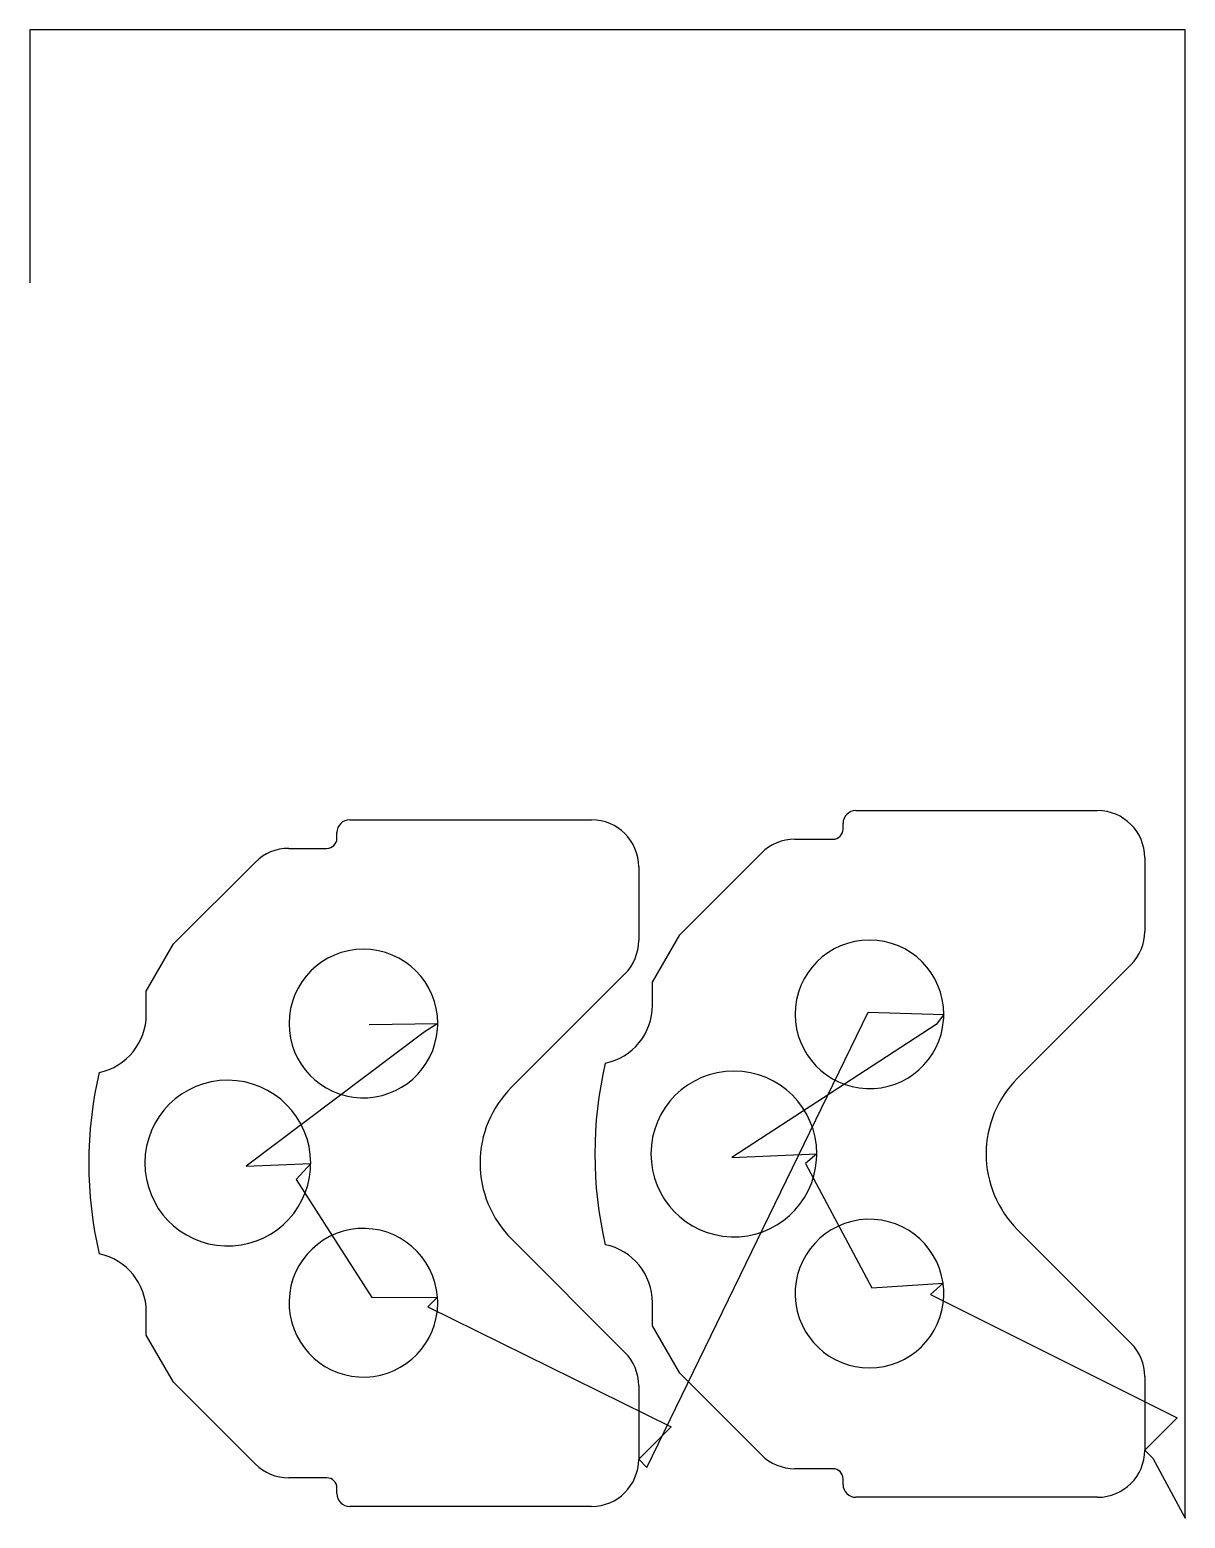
# Model space of a CAD drawing. Header units: metres. Extents: x 1251 to 2262, y 0 to 1302.
import ezdxf

# ---------------------------------------------------------------- set-up
doc = ezdxf.new("R2010")
doc.units = ezdxf.units.M

msp = doc.modelspace()

# ---------------------------------------------------------------- linework, layer by layer
at = {"layer": 'TOOL_0'}
for p, q in [((2261.68, 1301.675), (1251.237, 1301.675)), ((1251.237, 1301.675), (1251.237, 1085.302)), ((2261.68, 0.997), (2261.68, 1301.675)), ((1251.237, 1085.302), (1251.237, 1081.302)), ((1251.237, 1081.302), (1251.237, 1080.302)), ((1973.662, 618.81), (2185.062, 618.81)), ((1519.845, 594.545), (1519.845, 599.545)), ((1531.095, 610.795), (1742.495, 610.795)), ((1962.412, 602.56), (1962.412, 607.56)), ((1477.664, 585.795), (1511.095, 585.795)), ((1920.231, 593.81), (1953.662, 593.81)), ((1377.028, 502.245), (1448.496, 573.713)), ((1819.595, 510.26), (1891.063, 581.728)), ((2226.312, 577.56), (2226.312, 513.214)), ((1783.745, 569.545), (1783.745, 505.199)), ((1795.713, 468.895), (1819.595, 510.26)), ((1353.146, 460.88), (1377.028, 502.245)), ((2214.23, 484.046), (2115.035, 384.851)), ((1771.663, 476.031), (1672.468, 376.836)), ((1795.713, 448.56), (1795.713, 468.895)), ((1353.146, 440.545), (1353.146, 460.88)), ((1547.993, 431.706), (1607.992, 432.645)), ((1607.992, 432.645), (1596.011, 425.055)), ((1790.816, 44.473), (1984.293, 442.512)), ((2043.901, 431.705), (1865.077, 315.316)), ((1984.293, 442.512), (2050.562, 440.661)), ((2050.562, 440.661), (2043.901, 431.705)), ((1596.011, 425.055), (1440.368, 307.835)), ((1865.077, 315.316), (1939.462, 318.561)), ((1939.462, 318.561), (1929.653, 310.328)), ((1440.368, 307.835), (1496.893, 310.335)), ((1496.894, 310.335), (1484.248, 296.196)), ((1929.653, 310.328), (1987.605, 201.421)), ((1484.248, 296.196), (1550.479, 193.109)), ((2115.035, 252.268), (2214.23, 153.073)), ((1672.468, 244.253), (1771.663, 145.058)), ((1987.605, 201.421), (2049.931, 205.495)), ((2049.931, 205.495), (2038.934, 195.602)), ((2038.934, 195.602), (2254.596, 87.845)), ((1550.479, 193.109), (1607.817, 193.247)), ((1607.817, 193.247), (1599.325, 184.796)), ((1599.325, 184.796), (1812.029, 79.83)), ((1795.713, 168.226), (1795.713, 188.561)), ((1353.146, 160.211), (1353.146, 180.546)), ((1377.028, 118.846), (1353.146, 160.211)), ((1819.595, 126.861), (1795.713, 168.226)), ((1448.496, 47.378), (1377.028, 118.846)), ((1891.063, 55.393), (1819.595, 126.861)), ((2226.312, 123.905), (2226.312, 64.559)), ((1783.745, 115.89), (1783.745, 56.544)), ((1812.029, 79.83), (1783.745, 51.546)), ((2254.596, 87.845), (2226.312, 59.561)), ((1783.745, 56.544), (1783.745, 51.544)), ((2226.312, 64.559), (2226.312, 59.559)), ((2226.312, 59.559), (2233.383, 52.488)), ((2233.383, 52.488), (2261.68, -0.003)), ((1783.745, 51.544), (1790.816, 44.473)), ((1953.662, 43.311), (1920.231, 43.311)), ((1511.095, 35.296), (1477.664, 35.296)), ((1519.845, 21.546), (1519.845, 26.546)), ((1962.412, 29.561), (1962.412, 34.561)), ((2185.062, 18.311), (1973.662, 18.311)), ((1742.495, 10.296), (1531.095, 10.296)), ((2261.68, -0.003), (2261.68, 0.997)), ((2261.68, 0.997), (2261.68, -0.003)), ((2261.68, -0.003), (2261.68, 0.997)), ((2261.68, -0.003), (2261.68, -0.003))]:
    msp.add_line(p, q, dxfattribs=at)
for centre, radius, start, end in [((1973.662, 607.56), 11.25, 90, 180), ((2185.062, 577.56), 41.25, 0, 90), ((1531.095, 599.545), 11.25, 90, 180), ((1742.495, 569.545), 41.25, 0, 90), ((1953.662, 602.56), 8.75, 270, 0), ((1477.664, 544.545), 41.25, 90, 135), ((1511.095, 594.545), 8.75, 270, 0), ((1920.231, 552.56), 41.25, 90, 135), ((2185.062, 513.214), 41.25, 315, 0), ((1542.992, 432.645), 65, 0, 180), ((1742.495, 505.199), 41.25, 315, 0), ((1985.562, 440.661), 65, 0, 180), ((1743.963, 448.56), 51.748, 281.736403, 0), ((1301.396, 440.545), 51.748, 281.736403, 0), ((1542.992, 432.645), 65, 180, 355.592709), ((1542.992, 432.645), 65, 355.592709, 0), ((1985.562, 440.661), 65, 180, 355.592709), ((1985.562, 440.661), 65, 355.592709, 0), ((2096.663, 318.561), 351.25, 166.946611, 193.05323), ((1866.962, 318.561), 72.5, 0, 180), ((1654.096, 310.546), 351.25, 166.946611, 193.05323), ((1424.393, 310.545), 72.5, 359.83404, 179.834038), ((2181.326, 318.56), 93.75, 135, 225.000432), ((1738.759, 310.545), 93.75, 135, 225.000432), ((1866.962, 318.561), 72.5, 180, 356.048615), ((1866.962, 318.561), 72.5, 356.048615, 0), ((1424.394, 310.545), 72.5, 179.83404, 355.883021), ((1424.394, 310.545), 72.5, 355.883021, 359.83404), ((1985.562, 196.461), 65, 7.989112, 187.988239), ((1542.995, 188.445), 65, 4.23672, 184.236655), ((1743.963, 188.561), 51.75, 0, 78.264047), ((1301.396, 180.546), 51.75, 0, 78.264047), ((1985.562, 196.462), 65, 187.989112, 3.580238), ((1985.562, 196.461), 65, 3.581118, 7.989112), ((1542.994, 188.445), 65, 184.23672, 359.828995), ((1542.994, 188.445), 65, 359.828995, 4.236655), ((1742.495, 115.89), 41.25, 0, 45), ((2185.062, 123.905), 41.25, 0, 45), ((1920.231, 84.561), 41.25, 225, 270), ((2185.062, 59.561), 41.25, 270, 0), ((1477.664, 76.546), 41.25, 225, 270), ((1742.495, 51.546), 41.25, 270, 0), ((1953.662, 34.561), 8.75, 0, 90), ((1511.095, 26.546), 8.75, 0, 90), ((1973.662, 29.561), 11.25, 180, 270), ((1531.095, 21.546), 11.25, 180, 270)]:
    msp.add_arc(centre, radius, start, end, dxfattribs=at)

doc.saveas('drawing.dxf')
